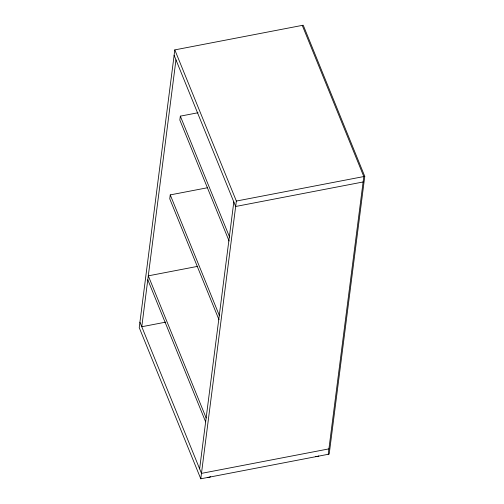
<?xml version="1.0" encoding="UTF-8"?>
<svg xmlns="http://www.w3.org/2000/svg" width="504" height="504" viewBox="0 0 504 504"><rect width="100%" height="100%" fill="white"/><g stroke="black" fill="none" stroke-linecap="round" stroke-linejoin="round"><path stroke-width="0.76" d="M174.812 49.89L139.23 327.631L200.775 478.8L329.188 454.11L364.77 176.368L303.225 25.2L174.812 49.89L236.357 201.058L200.775 478.8M175.965 59.85L141.775 326.743L165.715 322.138M207.232 187.79L170.251 194.897L169.747 198.803L218.994 319.769M198.059 112.738L180.338 116.147L179.833 120.053L229.087 241.019M199.628 468.84L233.818 201.947M328.224 454.299L363.806 176.551L302.261 25.383M236.357 201.058L364.77 176.368M363.113 181.976L235.664 206.482L174.119 55.314M197.726 266.345L148.296 275.846L206.149 417.948M328.923 448.875L201.474 473.376L139.929 322.207M180.338 116.147L229.585 237.113M170.251 194.897L219.498 315.863M147.792 279.752L205.645 421.848M318.799 455.956A6.766 5.16 7.3 0 1 315.479 456.599M210.615 476.759A6.766 5.16 7.3 0 1 207.289 477.395"/></g></svg>
